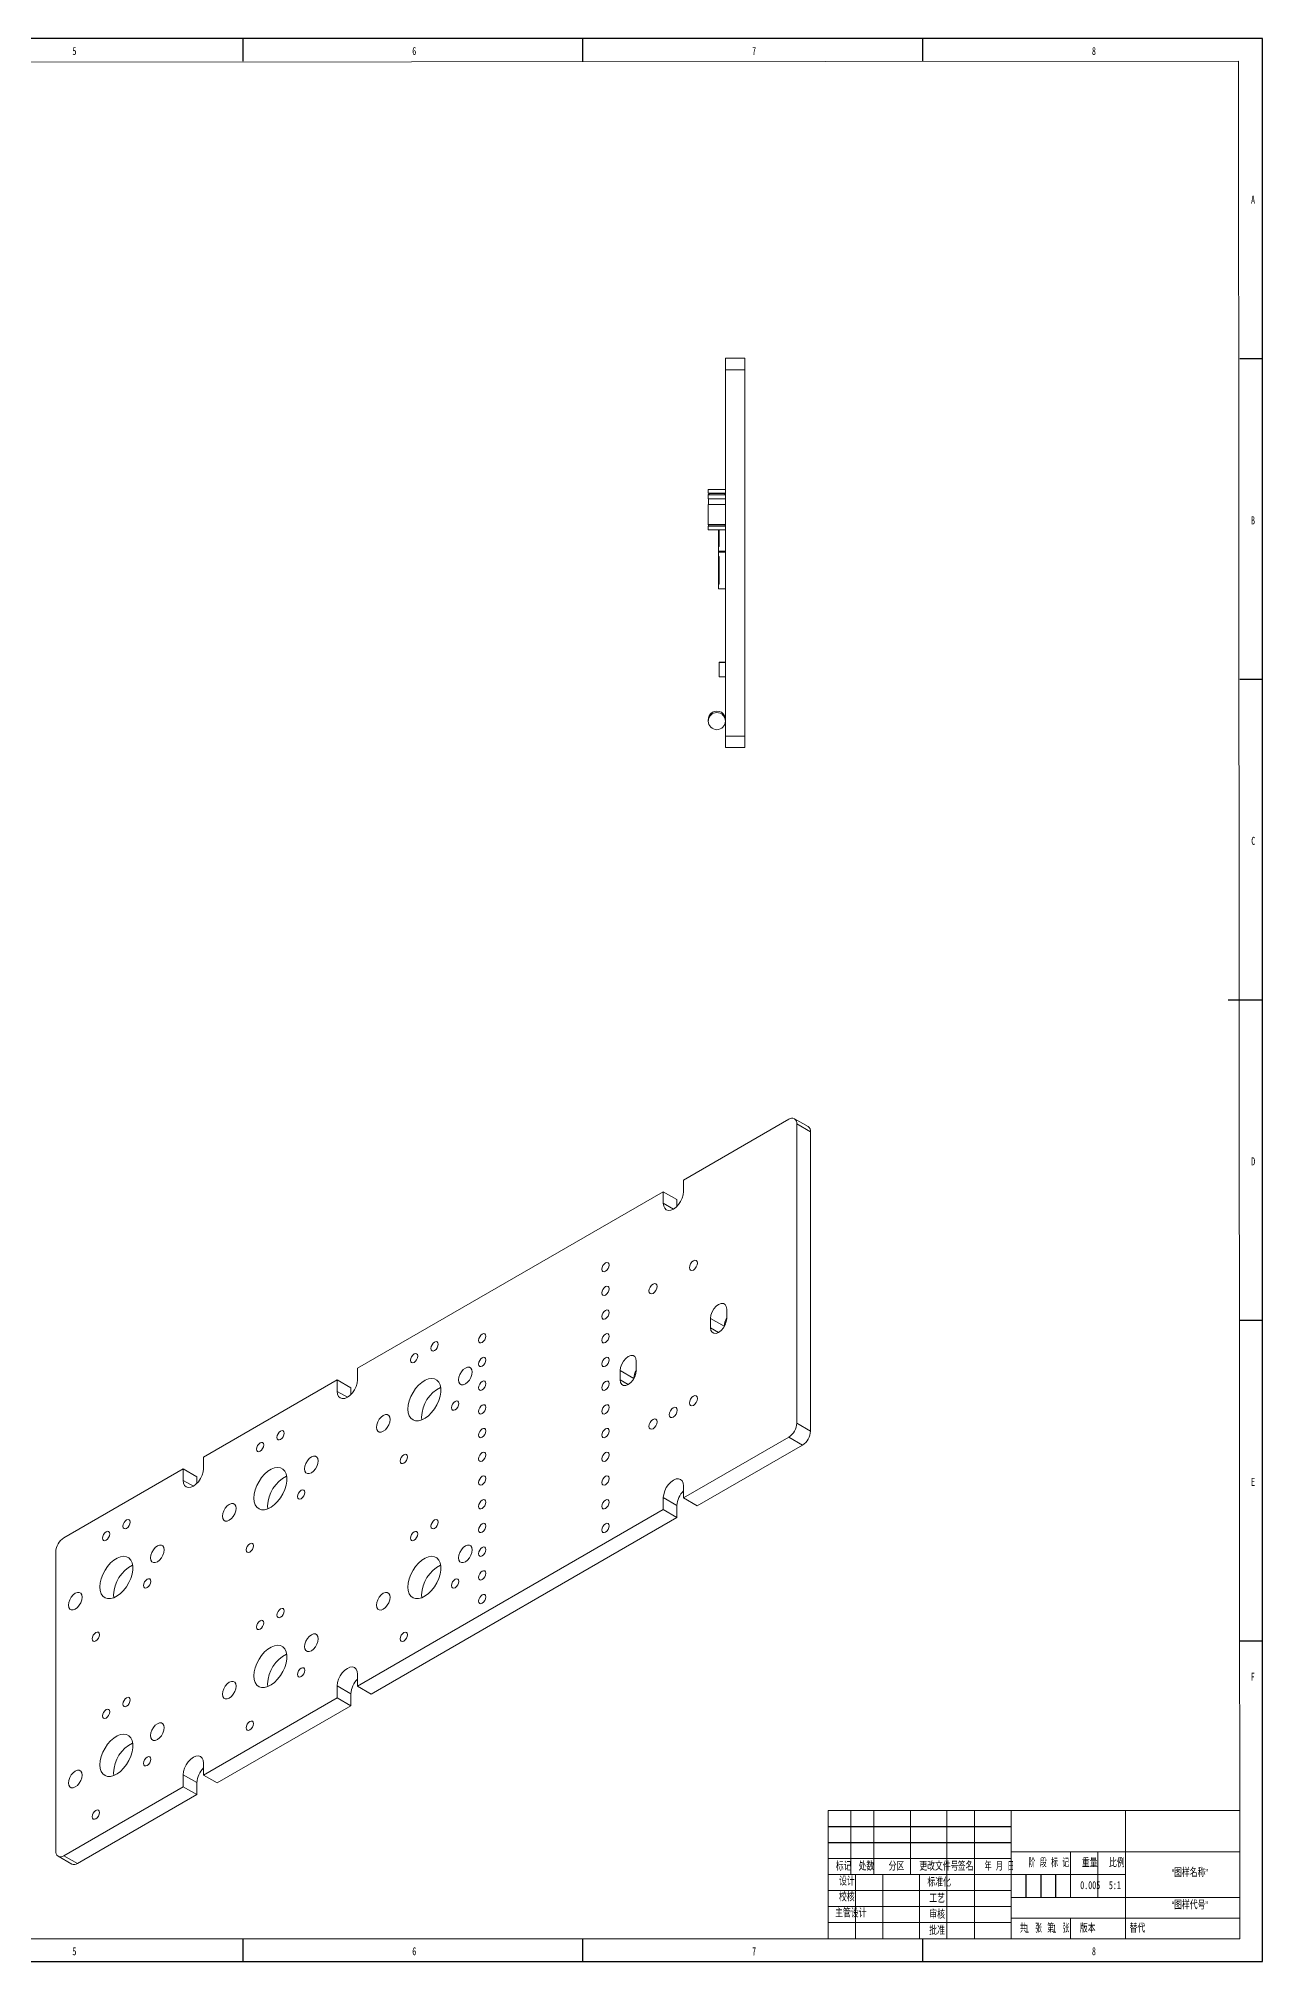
# Model space of a CAD drawing. Header units: millimetres. Extents: x 0 to 1189, y 0 to 841.
# Drawn here: x 654 to 1189, y 0 to 841 of the extents above; entities that cross this region are included whole.
import ezdxf

# ---------------------------------------------------------------- set-up
doc = ezdxf.new("R2010")
doc.units = ezdxf.units.MM
for name, color, linetype in [('10', 7, 'Continuous'), ('5', 7, 'Continuous'), ('9', 7, 'Continuous'), ('SLD-0', 7, 'Continuous')]:
    doc.layers.add(name, color=color, linetype=linetype)
doc.styles.add('SLDTEXTSTYLE0', font='TXT', dxfattribs={"width": 0.7})
doc.styles.add('SLDTEXTSTYLE1', font='TXT', dxfattribs={"width": 0.7, "bigfont": 'bigfont'})
doc.styles.add('SLDTEXTSTYLE2', font='TXT', dxfattribs={"width": 0.6, "bigfont": 'bigfont'})
doc.styles.add('SLDTEXTSTYLE3', font='TXT', dxfattribs={"width": 0.614286, "bigfont": 'bigfont'})
doc.styles.add('SLDTEXTSTYLE4', font='TXT', dxfattribs={"width": 0.62, "bigfont": 'bigfont'})

msp = doc.modelspace()

# ---------------------------------------------------------------- linework, layer by layer
at = {"color": 7, "linetype": 'Continuous', "lineweight": 15}
for p, q in [((962.56, 701.13), (954.11, 701.13)), ((954.11, 701.13), (954.11, 696.13)), ((962.56, 701.13), (962.56, 696.13)), ((962.56, 696.13), (954.11, 696.13)), ((954.11, 696.13), (954.11, 535.88)), ((962.56, 696.13), (962.56, 535.88)), ((946.61, 643.68), (946.61, 642.18)), ((954.11, 643.68), (946.61, 643.68)), ((946.61, 641.43), (946.61, 639.68)), ((946.61, 639.68), (954.11, 639.68)), ((946.66, 639.68), (946.66, 637.18)), ((954.06, 639.68), (946.66, 639.68)), ((947.11, 642.18), (947.11, 641.93)), ((953.61, 641.93), (953.61, 642.18)), ((954.06, 637.18), (954.06, 639.68)), ((946.61, 637.18), (946.61, 628.43)), ((954.11, 637.18), (946.61, 637.18)), ((946.61, 627.68), (946.61, 626.18)), ((954.11, 627.68), (946.61, 627.68)), ((946.61, 626.18), (954.11, 626.18)), ((947.11, 627.93), (947.11, 627.68)), ((947.11, 627.93), (953.61, 627.93)), ((951.11, 618.77), (951.11, 626.18)), ((951.36, 618.77), (951.36, 626.18)), ((953.61, 627.68), (953.61, 627.93)), ((951.11, 616.77), (951.11, 618.77)), ((951.36, 618.77), (951.11, 618.77)), ((954.11, 616.77), (951.11, 616.77)), ((951.11, 616.38), (951.11, 616.77)), ((951.11, 616.38), (951.11, 616.38)), ((954.11, 616.38), (951.11, 616.38)), ((954.11, 616.38), (951.11, 616.38)), ((951.11, 616.38), (951.11, 616.38)), ((951.11, 614.38), (951.11, 616.38)), ((954.11, 616.38), (951.11, 616.38)), ((951.11, 614.38), (951.36, 614.38)), ((951.11, 602.38), (951.11, 614.38)), ((951.36, 602.38), (951.36, 614.38)), ((951.36, 602.38), (951.11, 602.38)), ((951.11, 600.38), (951.11, 602.38)), ((951.11, 600.38), (954.11, 600.38)), ((951.36, 568.15), (951.36, 568.3)), ((951.36, 568.3), (954.11, 568.3)), ((954.11, 568.15), (951.36, 568.15)), ((951.36, 561.85), (951.36, 568.15)), ((954.11, 561.85), (951.36, 561.85)), ((951.61, 561.85), (951.36, 561.85)), ((951.61, 561.85), (954.11, 561.85)), ((946.61, 543.11), (946.62, 542.79)), ((954.09, 542.79), (954.11, 543.11)), ((954.11, 535.88), (962.56, 535.88)), ((954.11, 535.88), (954.11, 530.88)), ((962.56, 530.88), (954.11, 530.88)), ((962.56, 535.88), (962.56, 530.88)), ((981.79, 368.33), (935.77, 341.77)), ((990.27, 365.12), (984.29, 368.58)), ((985.32, 235.44), (985.32, 366.29)), ((985.32, 366.29), (991.3, 362.83)), ((991.3, 231.98), (991.3, 362.83)), ((926.93, 336.66), (793.17, 259.44)), ((926.93, 331.63), (926.93, 336.66)), ((926.93, 336.66), (932.91, 333.21)), ((935.77, 341.77), (935.77, 336.74)), ((932.91, 330.31), (932.91, 333.21)), ((947.57, 277.19), (947.57, 281.27)), ((953.56, 277.82), (947.57, 281.27)), ((953.56, 277.69), (953.56, 277.82)), ((954.65, 285.36), (954.65, 281.27)), ((915.13, 262.55), (915.13, 258.46)), ((784.33, 254.34), (725.81, 220.56)), ((784.33, 249.31), (784.33, 254.34)), ((784.33, 254.34), (790.31, 250.89)), ((793.17, 259.44), (793.17, 254.41)), ((908.06, 254.38), (908.06, 258.46)), ((914.04, 255.01), (908.06, 258.46)), ((914.04, 254.88), (914.04, 255.01)), ((790.31, 247.99), (790.31, 250.89)), ((821.22, 238.11), (821.31, 236.87)), ((935.77, 202.75), (981.79, 229.31)), ((981.79, 229.31), (987.77, 225.86)), ((985.32, 235.44), (991.3, 231.98)), ((725.81, 220.56), (725.81, 215.53)), ((941.75, 199.3), (987.77, 225.86)), ((716.98, 215.46), (664.74, 185.3)), ((716.98, 210.43), (716.98, 215.46)), ((716.98, 215.46), (722.96, 212)), ((722.96, 209.1), (722.96, 212)), ((926.93, 197.65), (926.93, 202.89)), ((932.91, 199.43), (926.93, 202.89)), ((935.77, 207.99), (935.77, 202.75)), ((935.77, 202.75), (941.75, 199.3)), ((753.87, 199.23), (753.95, 197.99)), ((793.17, 120.43), (926.93, 197.65)), ((799.15, 116.97), (932.91, 194.2)), ((926.93, 197.65), (932.91, 194.2)), ((932.91, 194.2), (932.91, 199.43)), ((661.2, 179.18), (661.2, 48.33)), ((686.52, 160.35), (686.6, 159.11)), ((821.22, 160.34), (821.31, 159.09)), ((753.87, 121.45), (753.95, 120.21)), ((784.33, 115.32), (784.33, 120.56)), ((790.31, 117.11), (784.33, 120.56)), ((793.17, 125.66), (793.17, 120.43)), ((793.17, 120.43), (799.15, 116.97)), ((725.81, 81.54), (784.33, 115.32)), ((731.8, 78.09), (790.31, 111.87)), ((784.33, 115.32), (790.31, 111.87)), ((790.31, 111.87), (790.31, 117.11)), ((725.81, 86.78), (725.81, 81.54)), ((664.74, 46.28), (716.98, 76.44)), ((686.52, 82.57), (686.6, 81.33)), ((716.98, 76.44), (716.98, 81.68)), ((722.96, 78.23), (716.98, 81.68)), ((716.98, 76.44), (722.96, 72.99)), ((722.96, 72.99), (722.96, 78.23)), ((725.81, 81.54), (731.8, 78.09)), ((670.72, 42.83), (722.96, 72.99)), ((662.24, 46.04), (668.22, 42.59)), ((664.74, 46.28), (670.72, 42.83))]:
    msp.add_line(p, q, dxfattribs=at)
at = {"color": 8, "linetype": 'Continuous', "lineweight": 15}
for p, q in [((954.11, 641.43), (946.61, 641.43)), ((926.93, 331.63), (931.35, 329.08)), ((947.57, 277.19), (951.11, 275.15)), ((908.06, 254.38), (911.6, 252.34)), ((784.33, 249.31), (788.75, 246.76)), ((716.98, 210.43), (721.4, 207.87))]:
    msp.add_line(p, q, dxfattribs=at)
at = {"color": 7, "linetype": 'Continuous', "lineweight": 15, "flags": 128}
for points in [[(946.61, 642.18), (946.79, 642.18), (947.32, 642.18), (948.15, 642.18), (949.2, 642.18), (950.36, 642.18), (951.52, 642.18), (952.56, 642.18), (953.39, 642.18), (953.92, 642.18), (954.11, 642.18), (953.92, 642.18), (953.39, 642.18), (952.56, 642.18), (951.52, 642.18), (950.36, 642.18), (949.2, 642.18), (948.15, 642.18), (947.32, 642.18), (946.79, 642.18), (946.61, 642.18)], [(953.61, 642.18), (953.43, 642.18), (952.92, 642.18), (952.13, 642.18), (951.15, 642.18), (950.09, 642.18), (949.05, 642.18), (948.16, 642.18), (947.5, 642.18), (947.15, 642.18), (947.11, 642.18)], [(953.61, 641.93), (953.43, 641.93), (952.92, 641.93), (952.13, 641.93), (951.15, 641.93), (950.09, 641.93), (949.05, 641.93), (948.16, 641.93), (947.5, 641.93), (947.15, 641.93), (947.11, 641.93)], [(935.77, 336.74), (935.62, 335.33), (935.18, 333.84), (934.48, 332.38), (933.56, 331.04), (932.5, 329.91), (931.35, 329.08), (930.21, 328.59), (929.14, 328.49), (928.23, 328.77), (927.53, 329.42), (927.09, 330.4), (926.93, 331.63)], [(900.04, 302.76), (900.16, 303.54), (900.5, 304.33), (901.02, 305.03), (901.63, 305.52), (902.24, 305.73), (902.75, 305.63), (903.1, 305.23), (903.22, 304.6), (903.1, 303.83), (902.75, 303.03), (902.24, 302.34), (901.63, 301.85), (901.02, 301.63), (900.5, 301.73), (900.16, 302.13), (900.04, 302.76)], [(938.34, 303.44), (938.47, 304.3), (938.85, 305.18), (939.43, 305.96), (940.1, 306.5), (940.78, 306.74), (941.35, 306.63), (941.74, 306.18), (941.87, 305.48), (941.74, 304.62), (941.35, 303.74), (940.78, 302.97), (940.1, 302.42), (939.43, 302.18), (938.85, 302.3), (938.47, 302.74), (938.34, 303.44)], [(900.04, 292.39), (900.16, 293.17), (900.5, 293.96), (901.02, 294.66), (901.63, 295.15), (902.24, 295.36), (902.75, 295.26), (903.1, 294.86), (903.22, 294.23), (903.1, 293.46), (902.75, 292.66), (902.24, 291.97), (901.63, 291.48), (901.02, 291.26), (900.5, 291.36), (900.16, 291.76), (900.04, 292.39)], [(920.66, 293.24), (920.79, 294.09), (921.18, 294.98), (921.75, 295.75), (922.43, 296.3), (923.1, 296.53), (923.68, 296.42), (924.06, 295.98), (924.19, 295.28), (924.06, 294.42), (923.68, 293.53), (923.1, 292.76), (922.43, 292.21), (921.75, 291.98), (921.18, 292.09), (920.79, 292.53), (920.66, 293.24)], [(947.57, 281.27), (947.75, 282.64), (948.25, 284.06), (949.03, 285.42), (950.02, 286.57), (951.11, 287.4), (952.2, 287.83), (953.19, 287.82), (953.97, 287.37), (954.47, 286.52), (954.65, 285.36)], [(900.04, 282.02), (900.16, 282.8), (900.5, 283.59), (901.02, 284.29), (901.63, 284.78), (902.24, 284.99), (902.75, 284.89), (903.1, 284.49), (903.22, 283.86), (903.1, 283.09), (902.75, 282.29), (902.24, 281.6), (901.63, 281.11), (901.02, 280.89), (900.5, 280.99), (900.16, 281.39), (900.04, 282.02)], [(954.65, 281.27), (954.47, 279.91), (953.97, 278.48), (953.19, 277.13), (952.2, 275.98), (951.11, 275.15), (950.02, 274.72), (949.03, 274.73), (948.25, 275.18), (947.75, 276.03), (947.57, 277.19)], [(825.32, 268.12), (825.44, 268.9), (825.79, 269.69), (826.3, 270.39), (826.91, 270.88), (827.52, 271.09), (828.04, 270.99), (828.38, 270.59), (828.5, 269.96), (828.38, 269.19), (828.04, 268.39), (827.52, 267.7), (826.91, 267.21), (826.3, 266.99), (825.79, 267.09), (825.44, 267.49), (825.32, 268.12)], [(846.16, 271.66), (846.28, 272.43), (846.62, 273.23), (847.14, 273.92), (847.75, 274.42), (848.36, 274.63), (848.87, 274.53), (849.22, 274.13), (849.34, 273.5), (849.22, 272.72), (848.87, 271.93), (848.36, 271.23), (847.75, 270.74), (847.14, 270.53), (846.62, 270.63), (846.28, 271.03), (846.16, 271.66)], [(900.04, 271.65), (900.16, 272.43), (900.5, 273.22), (901.02, 273.92), (901.63, 274.41), (902.24, 274.62), (902.75, 274.52), (903.1, 274.12), (903.22, 273.49), (903.1, 272.72), (902.75, 271.92), (902.24, 271.23), (901.63, 270.74), (901.02, 270.52), (900.5, 270.62), (900.16, 271.02), (900.04, 271.65)], [(816.34, 262.94), (816.46, 263.71), (816.81, 264.51), (817.32, 265.2), (817.93, 265.7), (818.54, 265.91), (819.06, 265.81), (819.4, 265.41), (819.52, 264.78), (819.4, 264), (819.06, 263.21), (818.54, 262.51), (817.93, 262.02), (817.32, 261.81), (816.81, 261.91), (816.46, 262.31), (816.34, 262.94)], [(846.16, 261.29), (846.28, 262.06), (846.62, 262.86), (847.14, 263.55), (847.75, 264.04), (848.36, 264.26), (848.87, 264.16), (849.22, 263.76), (849.34, 263.13), (849.22, 262.35), (848.87, 261.56), (848.36, 260.86), (847.75, 260.37), (847.14, 260.16), (846.62, 260.26), (846.28, 260.66), (846.16, 261.29)], [(900.04, 261.28), (900.16, 262.06), (900.5, 262.85), (901.02, 263.55), (901.63, 264.04), (902.24, 264.25), (902.75, 264.15), (903.1, 263.75), (903.22, 263.12), (903.1, 262.35), (902.75, 261.55), (902.24, 260.86), (901.63, 260.37), (901.02, 260.15), (900.5, 260.25), (900.16, 260.65), (900.04, 261.28)], [(908.06, 258.46), (908.23, 259.83), (908.74, 261.25), (909.52, 262.61), (910.5, 263.76), (911.6, 264.59), (912.69, 265.02), (913.68, 265.01), (914.46, 264.56), (914.96, 263.71), (915.13, 262.55)], [(793.17, 254.41), (793.02, 253), (792.57, 251.52), (791.87, 250.05), (790.96, 248.71), (789.89, 247.59), (788.75, 246.76), (787.6, 246.27), (786.54, 246.16), (785.62, 246.45), (784.92, 247.1), (784.48, 248.07), (784.33, 249.31)], [(815.24, 241.56), (815.39, 243.32), (815.82, 245.17), (816.53, 247.05), (817.47, 248.87), (818.62, 250.56), (819.93, 252.05), (821.34, 253.28), (822.79, 254.21), (824.22, 254.78), (825.59, 254.98), (826.82, 254.81), (827.87, 254.26), (828.7, 253.36), (829.28, 252.15), (829.57, 250.68), (829.57, 249), (829.28, 247.18), (828.7, 245.31), (827.87, 243.45), (826.82, 241.69), (825.59, 240.09), (824.22, 238.72), (822.79, 237.63), (821.34, 236.88), (819.93, 236.49), (818.62, 236.48), (817.47, 236.84), (816.53, 237.57), (815.82, 238.63), (815.39, 239.98), (815.24, 241.56)], [(837.38, 254.34), (837.52, 255.5), (837.95, 256.72), (838.62, 257.87), (839.45, 258.85), (840.38, 259.55), (841.31, 259.92), (842.15, 259.91), (842.82, 259.53), (843.25, 258.8), (843.39, 257.82), (843.25, 256.66), (842.82, 255.44), (842.15, 254.29), (841.31, 253.31), (840.38, 252.6), (839.45, 252.24), (838.62, 252.25), (837.95, 252.63), (837.52, 253.35), (837.38, 254.34)], [(846.16, 250.92), (846.28, 251.69), (846.62, 252.49), (847.14, 253.18), (847.75, 253.67), (848.36, 253.89), (848.87, 253.79), (849.22, 253.39), (849.34, 252.76), (849.22, 251.98), (848.87, 251.19), (848.36, 250.49), (847.75, 250), (847.14, 249.79), (846.62, 249.89), (846.28, 250.29), (846.16, 250.92)], [(900.04, 250.91), (900.16, 251.69), (900.5, 252.48), (901.02, 253.18), (901.63, 253.67), (902.24, 253.88), (902.75, 253.78), (903.1, 253.38), (903.22, 252.75), (903.1, 251.98), (902.75, 251.18), (902.24, 250.49), (901.63, 250), (901.02, 249.78), (900.5, 249.88), (900.16, 250.28), (900.04, 250.91)], [(915.13, 258.46), (914.96, 257.1), (914.46, 255.67), (913.68, 254.32), (912.69, 253.17), (911.6, 252.34), (910.5, 251.91), (909.52, 251.92), (908.74, 252.37), (908.23, 253.22), (908.06, 254.38)], [(834.3, 242.2), (834.42, 242.97), (834.77, 243.77), (835.28, 244.46), (835.89, 244.95), (836.5, 245.17), (837.02, 245.07), (837.36, 244.67), (837.48, 244.03), (837.36, 243.26), (837.02, 242.47), (836.5, 241.77), (835.89, 241.28), (835.28, 241.07), (834.77, 241.17), (834.42, 241.56), (834.3, 242.2)], [(938.34, 244.24), (938.47, 245.1), (938.85, 245.98), (939.43, 246.76), (940.1, 247.3), (940.78, 247.54), (941.35, 247.43), (941.74, 246.99), (941.87, 246.28), (941.74, 245.42), (941.35, 244.54), (940.78, 243.77), (940.1, 243.22), (939.43, 242.99), (938.85, 243.1), (938.47, 243.54), (938.34, 244.24)], [(801.45, 233.61), (801.6, 234.76), (802.03, 235.98), (802.69, 237.13), (803.53, 238.11), (804.46, 238.82), (805.39, 239.18), (806.23, 239.17), (806.9, 238.79), (807.32, 238.07), (807.47, 237.08), (807.32, 235.92), (806.9, 234.7), (806.23, 233.55), (805.39, 232.57), (804.46, 231.87), (803.53, 231.5), (802.69, 231.51), (802.03, 231.89), (801.6, 232.62), (801.45, 233.61)], [(846.16, 240.55), (846.28, 241.32), (846.62, 242.12), (847.14, 242.81), (847.75, 243.3), (848.36, 243.52), (848.87, 243.42), (849.22, 243.02), (849.34, 242.39), (849.22, 241.61), (848.87, 240.82), (848.36, 240.12), (847.75, 239.63), (847.14, 239.42), (846.62, 239.52), (846.28, 239.92), (846.16, 240.55)], [(900.04, 240.54), (900.16, 241.32), (900.5, 242.11), (901.02, 242.81), (901.63, 243.3), (902.24, 243.51), (902.75, 243.41), (903.1, 243.01), (903.22, 242.38), (903.1, 241.61), (902.75, 240.81), (902.24, 240.12), (901.63, 239.63), (901.02, 239.41), (900.5, 239.51), (900.16, 239.91), (900.04, 240.54)], [(920.66, 234.04), (920.79, 234.89), (921.18, 235.78), (921.75, 236.55), (922.43, 237.1), (923.1, 237.33), (923.68, 237.22), (924.06, 236.78), (924.19, 236.08), (924.06, 235.22), (923.68, 234.33), (923.1, 233.56), (922.43, 233.02), (921.75, 232.78), (921.18, 232.89), (920.79, 233.33), (920.66, 234.04)], [(929.5, 239.14), (929.63, 240), (930.01, 240.88), (930.59, 241.65), (931.26, 242.2), (931.94, 242.44), (932.51, 242.32), (932.9, 241.88), (933.03, 241.18), (932.9, 240.32), (932.51, 239.44), (931.94, 238.66), (931.26, 238.12), (930.59, 237.88), (930.01, 237.99), (929.63, 238.44), (929.5, 239.14)], [(757.97, 229.24), (758.09, 230.02), (758.44, 230.81), (758.95, 231.51), (759.56, 232), (760.17, 232.21), (760.69, 232.11), (761.03, 231.71), (761.15, 231.08), (761.03, 230.31), (760.69, 229.51), (760.17, 228.82), (759.56, 228.32), (758.95, 228.11), (758.44, 228.21), (758.09, 228.61), (757.97, 229.24)], [(846.16, 230.18), (846.28, 230.95), (846.62, 231.75), (847.14, 232.44), (847.75, 232.93), (848.36, 233.15), (848.87, 233.05), (849.22, 232.65), (849.34, 232.02), (849.22, 231.24), (848.87, 230.45), (848.36, 229.75), (847.75, 229.26), (847.14, 229.05), (846.62, 229.15), (846.28, 229.55), (846.16, 230.18)], [(900.04, 230.17), (900.16, 230.95), (900.5, 231.74), (901.02, 232.44), (901.63, 232.93), (902.24, 233.14), (902.75, 233.04), (903.1, 232.64), (903.22, 232.01), (903.1, 231.24), (902.75, 230.44), (902.24, 229.75), (901.63, 229.26), (901.02, 229.04), (900.5, 229.14), (900.16, 229.54), (900.04, 230.17)], [(748.99, 224.06), (749.11, 224.83), (749.46, 225.63), (749.97, 226.32), (750.58, 226.81), (751.19, 227.03), (751.71, 226.93), (752.05, 226.53), (752.17, 225.9), (752.05, 225.12), (751.71, 224.33), (751.19, 223.63), (750.58, 223.14), (749.97, 222.93), (749.46, 223.03), (749.11, 223.43), (748.99, 224.06)], [(770.02, 215.46), (770.17, 216.62), (770.6, 217.83), (771.26, 218.99), (772.1, 219.96), (773.03, 220.67), (773.96, 221.04), (774.8, 221.03), (775.47, 220.64), (775.89, 219.92), (776.04, 218.93), (775.89, 217.78), (775.47, 216.56), (774.8, 215.41), (773.96, 214.43), (773.03, 213.72), (772.1, 213.36), (771.26, 213.37), (770.6, 213.75), (770.17, 214.47), (770.02, 215.46)], [(811.85, 218.87), (811.97, 219.64), (812.32, 220.44), (812.83, 221.13), (813.44, 221.62), (814.05, 221.83), (814.57, 221.73), (814.91, 221.34), (815.03, 220.7), (814.91, 219.93), (814.57, 219.14), (814.05, 218.44), (813.44, 217.95), (812.83, 217.74), (812.32, 217.84), (811.97, 218.23), (811.85, 218.87)], [(846.16, 219.81), (846.28, 220.58), (846.62, 221.38), (847.14, 222.07), (847.75, 222.56), (848.36, 222.78), (848.87, 222.68), (849.22, 222.28), (849.34, 221.65), (849.22, 220.87), (848.87, 220.08), (848.36, 219.38), (847.75, 218.89), (847.14, 218.68), (846.62, 218.78), (846.28, 219.18), (846.16, 219.81)], [(900.04, 219.8), (900.16, 220.58), (900.5, 221.37), (901.02, 222.07), (901.63, 222.56), (902.24, 222.77), (902.75, 222.67), (903.1, 222.27), (903.22, 221.64), (903.1, 220.87), (902.75, 220.07), (902.24, 219.38), (901.63, 218.89), (901.02, 218.67), (900.5, 218.77), (900.16, 219.17), (900.04, 219.8)], [(725.81, 215.53), (725.66, 214.12), (725.22, 212.64), (724.52, 211.17), (723.61, 209.83), (722.54, 208.71), (721.4, 207.87), (720.25, 207.39), (719.19, 207.28), (718.27, 207.56), (717.57, 208.22), (717.13, 209.19), (716.98, 210.43)], [(747.89, 202.68), (748.03, 204.44), (748.47, 206.29), (749.17, 208.16), (750.12, 209.98), (751.27, 211.68), (752.58, 213.17), (753.98, 214.4), (755.44, 215.32), (756.87, 215.9), (758.24, 216.1), (759.47, 215.93), (760.52, 215.38), (761.35, 214.48), (761.93, 213.27), (762.22, 211.79), (762.22, 210.12), (761.93, 208.3), (761.35, 206.43), (760.52, 204.57), (759.47, 202.81), (758.24, 201.21), (756.87, 199.84), (755.44, 198.75), (753.98, 198), (752.58, 197.61), (751.27, 197.59), (750.12, 197.96), (749.17, 198.69), (748.47, 199.75), (748.03, 201.1), (747.89, 202.68)], [(846.16, 209.44), (846.28, 210.21), (846.62, 211.01), (847.14, 211.7), (847.75, 212.19), (848.36, 212.41), (848.87, 212.31), (849.22, 211.91), (849.34, 211.28), (849.22, 210.5), (848.87, 209.71), (848.36, 209.01), (847.75, 208.52), (847.14, 208.31), (846.62, 208.41), (846.28, 208.81), (846.16, 209.44)], [(900.04, 209.43), (900.16, 210.21), (900.5, 211), (901.02, 211.7), (901.63, 212.19), (902.24, 212.4), (902.75, 212.3), (903.1, 211.9), (903.22, 211.27), (903.1, 210.5), (902.75, 209.7), (902.24, 209.01), (901.63, 208.52), (901.02, 208.3), (900.5, 208.4), (900.16, 208.8), (900.04, 209.43)], [(926.93, 202.89), (927.09, 204.29), (927.53, 205.78), (928.23, 207.24), (929.14, 208.58), (930.21, 209.71), (931.35, 210.54), (932.5, 211.03), (933.56, 211.13), (934.48, 210.85), (935.18, 210.2), (935.62, 209.22), (935.77, 207.99)], [(766.95, 203.32), (767.07, 204.09), (767.42, 204.88), (767.93, 205.58), (768.54, 206.07), (769.15, 206.28), (769.67, 206.18), (770.01, 205.79), (770.13, 205.15), (770.01, 204.38), (769.67, 203.59), (769.15, 202.89), (768.54, 202.4), (767.93, 202.19), (767.42, 202.29), (767.07, 202.68), (766.95, 203.32)], [(846.16, 199.07), (846.28, 199.84), (846.62, 200.64), (847.14, 201.33), (847.75, 201.82), (848.36, 202.04), (848.87, 201.94), (849.22, 201.54), (849.34, 200.91), (849.22, 200.13), (848.87, 199.34), (848.36, 198.64), (847.75, 198.15), (847.14, 197.94), (846.62, 198.04), (846.28, 198.44), (846.16, 199.07)], [(900.04, 199.06), (900.16, 199.84), (900.5, 200.63), (901.02, 201.33), (901.63, 201.82), (902.24, 202.03), (902.75, 201.93), (903.1, 201.53), (903.22, 200.9), (903.1, 200.13), (902.75, 199.33), (902.24, 198.64), (901.63, 198.15), (901.02, 197.93), (900.5, 198.03), (900.16, 198.43), (900.04, 199.06)], [(734.1, 194.72), (734.25, 195.88), (734.68, 197.1), (735.34, 198.25), (736.18, 199.23), (737.11, 199.93), (738.04, 200.3), (738.88, 200.29), (739.54, 199.91), (739.97, 199.19), (740.12, 198.2), (739.97, 197.04), (739.54, 195.82), (738.88, 194.67), (738.04, 193.69), (737.11, 192.99), (736.18, 192.62), (735.34, 192.63), (734.68, 193.01), (734.25, 193.74), (734.1, 194.72)], [(681.64, 185.18), (681.76, 185.95), (682.1, 186.75), (682.62, 187.44), (683.23, 187.93), (683.84, 188.14), (684.35, 188.04), (684.7, 187.65), (684.82, 187.01), (684.7, 186.24), (684.35, 185.45), (683.84, 184.75), (683.23, 184.26), (682.62, 184.05), (682.1, 184.15), (681.76, 184.54), (681.64, 185.18)], [(690.62, 190.36), (690.74, 191.13), (691.08, 191.93), (691.6, 192.63), (692.21, 193.12), (692.82, 193.33), (693.33, 193.23), (693.68, 192.83), (693.8, 192.2), (693.68, 191.43), (693.33, 190.63), (692.82, 189.93), (692.21, 189.44), (691.6, 189.23), (691.08, 189.33), (690.74, 189.73), (690.62, 190.36)], [(816.34, 185.16), (816.46, 185.94), (816.81, 186.73), (817.32, 187.43), (817.93, 187.92), (818.54, 188.13), (819.06, 188.03), (819.4, 187.63), (819.52, 187), (819.4, 186.23), (819.06, 185.43), (818.54, 184.74), (817.93, 184.25), (817.32, 184.03), (816.81, 184.13), (816.46, 184.53), (816.34, 185.16)], [(825.32, 190.35), (825.44, 191.12), (825.79, 191.92), (826.3, 192.61), (826.91, 193.1), (827.52, 193.32), (828.04, 193.22), (828.38, 192.82), (828.5, 192.19), (828.38, 191.41), (828.04, 190.62), (827.52, 189.92), (826.91, 189.43), (826.3, 189.22), (825.79, 189.32), (825.44, 189.72), (825.32, 190.35)], [(846.16, 188.7), (846.28, 189.47), (846.62, 190.27), (847.14, 190.96), (847.75, 191.45), (848.36, 191.67), (848.87, 191.57), (849.22, 191.17), (849.34, 190.54), (849.22, 189.76), (848.87, 188.97), (848.36, 188.27), (847.75, 187.78), (847.14, 187.57), (846.62, 187.67), (846.28, 188.07), (846.16, 188.7)], [(900.04, 188.69), (900.16, 189.47), (900.5, 190.26), (901.02, 190.96), (901.63, 191.45), (902.24, 191.66), (902.75, 191.56), (903.1, 191.16), (903.22, 190.53), (903.1, 189.76), (902.75, 188.96), (902.24, 188.27), (901.63, 187.78), (901.02, 187.56), (900.5, 187.66), (900.16, 188.06), (900.04, 188.69)], [(680.54, 163.8), (680.68, 165.55), (681.12, 167.41), (681.82, 169.28), (682.77, 171.1), (683.92, 172.79), (685.22, 174.29), (686.63, 175.52), (688.08, 176.44), (689.52, 177.02), (690.88, 177.22), (692.12, 177.05), (693.17, 176.5), (694, 175.6), (694.57, 174.39), (694.87, 172.91), (694.87, 171.23), (694.57, 169.42), (694, 167.55), (693.17, 165.69), (692.12, 163.93), (690.88, 162.33), (689.52, 160.96), (688.08, 159.87), (686.63, 159.12), (685.22, 158.73), (683.92, 158.71), (682.77, 159.08), (681.82, 159.8), (681.12, 160.86), (680.68, 162.21), (680.54, 163.8)], [(702.67, 176.58), (702.82, 177.74), (703.25, 178.95), (703.91, 180.11), (704.75, 181.08), (705.68, 181.79), (706.61, 182.16), (707.45, 182.15), (708.11, 181.76), (708.54, 181.04), (708.69, 180.05), (708.54, 178.89), (708.11, 177.68), (707.45, 176.53), (706.61, 175.55), (705.68, 174.84), (704.75, 174.48), (703.91, 174.48), (703.25, 174.87), (702.82, 175.59), (702.67, 176.58)], [(744.5, 179.99), (744.62, 180.76), (744.97, 181.55), (745.48, 182.25), (746.09, 182.74), (746.7, 182.95), (747.22, 182.85), (747.56, 182.46), (747.68, 181.82), (747.56, 181.05), (747.22, 180.25), (746.7, 179.56), (746.09, 179.07), (745.48, 178.86), (744.97, 178.96), (744.62, 179.35), (744.5, 179.99)], [(815.24, 163.79), (815.39, 165.54), (815.82, 167.4), (816.53, 169.27), (817.47, 171.09), (818.62, 172.78), (819.93, 174.27), (821.34, 175.51), (822.79, 176.43), (824.22, 177.01), (825.59, 177.21), (826.82, 177.03), (827.87, 176.49), (828.7, 175.59), (829.28, 174.38), (829.57, 172.9), (829.57, 171.22), (829.28, 169.41), (828.7, 167.53), (827.87, 165.68), (826.82, 163.91), (825.59, 162.31), (824.22, 160.94), (822.79, 159.86), (821.34, 159.11), (819.93, 158.71), (818.62, 158.7), (817.47, 159.06), (816.53, 159.79), (815.82, 160.85), (815.39, 162.2), (815.24, 163.79)], [(837.38, 176.57), (837.52, 177.72), (837.95, 178.94), (838.62, 180.09), (839.45, 181.07), (840.38, 181.78), (841.31, 182.14), (842.15, 182.13), (842.82, 181.75), (843.25, 181.03), (843.39, 180.04), (843.25, 178.88), (842.82, 177.67), (842.15, 176.51), (841.31, 175.54), (840.38, 174.83), (839.45, 174.46), (838.62, 174.47), (837.95, 174.86), (837.52, 175.58), (837.38, 176.57)], [(846.16, 178.33), (846.28, 179.1), (846.62, 179.9), (847.14, 180.59), (847.75, 181.08), (848.36, 181.3), (848.87, 181.2), (849.22, 180.8), (849.34, 180.17), (849.22, 179.39), (848.87, 178.6), (848.36, 177.9), (847.75, 177.41), (847.14, 177.2), (846.62, 177.3), (846.28, 177.7), (846.16, 178.33)], [(846.16, 167.96), (846.28, 168.73), (846.62, 169.53), (847.14, 170.22), (847.75, 170.71), (848.36, 170.93), (848.87, 170.83), (849.22, 170.43), (849.34, 169.8), (849.22, 169.02), (848.87, 168.23), (848.36, 167.53), (847.75, 167.04), (847.14, 166.83), (846.62, 166.93), (846.28, 167.33), (846.16, 167.96)], [(666.75, 155.84), (666.9, 157), (667.33, 158.22), (667.99, 159.37), (668.83, 160.35), (669.76, 161.05), (670.69, 161.42), (671.53, 161.41), (672.19, 161.03), (672.62, 160.3), (672.77, 159.32), (672.62, 158.16), (672.19, 156.94), (671.53, 155.79), (670.69, 154.81), (669.76, 154.11), (668.83, 153.74), (667.99, 153.75), (667.33, 154.13), (666.9, 154.85), (666.75, 155.84)], [(699.6, 164.44), (699.72, 165.21), (700.06, 166), (700.58, 166.7), (701.19, 167.19), (701.8, 167.4), (702.31, 167.3), (702.66, 166.91), (702.78, 166.27), (702.66, 165.5), (702.31, 164.7), (701.8, 164.01), (701.19, 163.52), (700.58, 163.3), (700.06, 163.41), (699.72, 163.8), (699.6, 164.44)], [(801.45, 155.83), (801.6, 156.99), (802.03, 158.2), (802.69, 159.36), (803.53, 160.33), (804.46, 161.04), (805.39, 161.41), (806.23, 161.4), (806.9, 161.01), (807.32, 160.29), (807.47, 159.3), (807.32, 158.14), (806.9, 156.93), (806.23, 155.78), (805.39, 154.8), (804.46, 154.09), (803.53, 153.73), (802.69, 153.74), (802.03, 154.12), (801.6, 154.84), (801.45, 155.83)], [(834.3, 164.42), (834.42, 165.2), (834.77, 165.99), (835.28, 166.69), (835.89, 167.18), (836.5, 167.39), (837.02, 167.29), (837.36, 166.89), (837.48, 166.26), (837.36, 165.49), (837.02, 164.69), (836.5, 164), (835.89, 163.5), (835.28, 163.29), (834.77, 163.39), (834.42, 163.79), (834.3, 164.42)], [(846.16, 157.59), (846.28, 158.36), (846.62, 159.16), (847.14, 159.85), (847.75, 160.34), (848.36, 160.56), (848.87, 160.46), (849.22, 160.06), (849.34, 159.43), (849.22, 158.65), (848.87, 157.86), (848.36, 157.16), (847.75, 156.67), (847.14, 156.46), (846.62, 156.56), (846.28, 156.96), (846.16, 157.59)], [(757.97, 151.47), (758.09, 152.24), (758.44, 153.04), (758.95, 153.73), (759.56, 154.22), (760.17, 154.43), (760.69, 154.33), (761.03, 153.94), (761.15, 153.3), (761.03, 152.53), (760.69, 151.74), (760.17, 151.04), (759.56, 150.55), (758.95, 150.34), (758.44, 150.44), (758.09, 150.83), (757.97, 151.47)], [(677.15, 141.1), (677.27, 141.88), (677.61, 142.67), (678.13, 143.37), (678.74, 143.86), (679.35, 144.07), (679.86, 143.97), (680.21, 143.57), (680.33, 142.94), (680.21, 142.17), (679.86, 141.37), (679.35, 140.68), (678.74, 140.19), (678.13, 139.97), (677.61, 140.07), (677.27, 140.47), (677.15, 141.1)], [(748.99, 146.28), (749.11, 147.06), (749.46, 147.85), (749.97, 148.55), (750.58, 149.04), (751.19, 149.25), (751.71, 149.15), (752.05, 148.75), (752.17, 148.12), (752.05, 147.35), (751.71, 146.55), (751.19, 145.86), (750.58, 145.36), (749.97, 145.15), (749.46, 145.25), (749.11, 145.65), (748.99, 146.28)], [(770.02, 137.69), (770.17, 138.84), (770.6, 140.06), (771.26, 141.21), (772.1, 142.19), (773.03, 142.9), (773.96, 143.26), (774.8, 143.25), (775.47, 142.87), (775.89, 142.15), (776.04, 141.16), (775.89, 140), (775.47, 138.78), (774.8, 137.63), (773.96, 136.65), (773.03, 135.95), (772.1, 135.58), (771.26, 135.59), (770.6, 135.97), (770.17, 136.7), (770.02, 137.69)], [(811.85, 141.09), (811.97, 141.86), (812.32, 142.66), (812.83, 143.36), (813.44, 143.85), (814.05, 144.06), (814.57, 143.96), (814.91, 143.56), (815.03, 142.93), (814.91, 142.16), (814.57, 141.36), (814.05, 140.66), (813.44, 140.17), (812.83, 139.96), (812.32, 140.06), (811.97, 140.46), (811.85, 141.09)], [(747.89, 124.91), (748.03, 126.66), (748.47, 128.51), (749.17, 130.39), (750.12, 132.21), (751.27, 133.9), (752.58, 135.39), (753.98, 136.63), (755.44, 137.55), (756.87, 138.12), (758.24, 138.33), (759.47, 138.15), (760.52, 137.6), (761.35, 136.71), (761.93, 135.49), (762.22, 134.02), (762.22, 132.34), (761.93, 130.53), (761.35, 128.65), (760.52, 126.8), (759.47, 125.03), (758.24, 123.43), (756.87, 122.06), (755.44, 120.98), (753.98, 120.22), (752.58, 119.83), (751.27, 119.82), (750.12, 120.18), (749.17, 120.91), (748.47, 121.97), (748.03, 123.32), (747.89, 124.91)], [(766.95, 125.54), (767.07, 126.31), (767.42, 127.11), (767.93, 127.81), (768.54, 128.3), (769.15, 128.51), (769.67, 128.41), (770.01, 128.01), (770.13, 127.38), (770.01, 126.61), (769.67, 125.81), (769.15, 125.11), (768.54, 124.62), (767.93, 124.41), (767.42, 124.51), (767.07, 124.91), (766.95, 125.54)], [(784.33, 120.56), (784.48, 121.97), (784.92, 123.45), (785.62, 124.92), (786.54, 126.26), (787.6, 127.38), (788.75, 128.22), (789.89, 128.7), (790.96, 128.81), (791.87, 128.52), (792.57, 127.87), (793.02, 126.9), (793.17, 125.66)], [(734.1, 116.95), (734.25, 118.11), (734.68, 119.32), (735.34, 120.47), (736.18, 121.45), (737.11, 122.16), (738.04, 122.53), (738.88, 122.52), (739.54, 122.13), (739.97, 121.41), (740.12, 120.42), (739.97, 119.26), (739.54, 118.05), (738.88, 116.9), (738.04, 115.92), (737.11, 115.21), (736.18, 114.84), (735.34, 114.85), (734.68, 115.24), (734.25, 115.96), (734.1, 116.95)], [(681.64, 107.4), (681.76, 108.17), (682.1, 108.97), (682.62, 109.67), (683.23, 110.16), (683.84, 110.37), (684.35, 110.27), (684.7, 109.87), (684.82, 109.24), (684.7, 108.47), (684.35, 107.67), (683.84, 106.97), (683.23, 106.48), (682.62, 106.27), (682.1, 106.37), (681.76, 106.77), (681.64, 107.4)], [(690.62, 112.59), (690.74, 113.36), (691.08, 114.15), (691.6, 114.85), (692.21, 115.34), (692.82, 115.55), (693.33, 115.45), (693.68, 115.06), (693.8, 114.42), (693.68, 113.65), (693.33, 112.85), (692.82, 112.16), (692.21, 111.67), (691.6, 111.46), (691.08, 111.56), (690.74, 111.95), (690.62, 112.59)], [(702.67, 98.8), (702.82, 99.96), (703.25, 101.18), (703.91, 102.33), (704.75, 103.31), (705.68, 104.01), (706.61, 104.38), (707.45, 104.37), (708.11, 103.99), (708.54, 103.27), (708.69, 102.28), (708.54, 101.12), (708.11, 99.9), (707.45, 98.75), (706.61, 97.77), (705.68, 97.07), (704.75, 96.7), (703.91, 96.71), (703.25, 97.09), (702.82, 97.82), (702.67, 98.8)], [(744.5, 102.21), (744.62, 102.98), (744.97, 103.78), (745.48, 104.47), (746.09, 104.97), (746.7, 105.18), (747.22, 105.08), (747.56, 104.68), (747.68, 104.05), (747.56, 103.27), (747.22, 102.48), (746.7, 101.78), (746.09, 101.29), (745.48, 101.08), (744.97, 101.18), (744.62, 101.58), (744.5, 102.21)], [(680.54, 86.02), (680.68, 87.78), (681.12, 89.63), (681.82, 91.51), (682.77, 93.33), (683.92, 95.02), (685.22, 96.51), (686.63, 97.74), (688.08, 98.67), (689.52, 99.24), (690.88, 99.45), (692.12, 99.27), (693.17, 98.72), (694, 97.82), (694.57, 96.61), (694.87, 95.14), (694.87, 93.46), (694.57, 91.65), (694, 89.77), (693.17, 87.91), (692.12, 86.15), (690.88, 84.55), (689.52, 83.18), (688.08, 82.1), (686.63, 81.34), (685.22, 80.95), (683.92, 80.94), (682.77, 81.3), (681.82, 82.03), (681.12, 83.09), (680.68, 84.44), (680.54, 86.02)], [(699.6, 86.66), (699.72, 87.43), (700.06, 88.23), (700.58, 88.92), (701.19, 89.42), (701.8, 89.63), (702.31, 89.53), (702.66, 89.13), (702.78, 88.5), (702.66, 87.72), (702.31, 86.93), (701.8, 86.23), (701.19, 85.74), (700.58, 85.53), (700.06, 85.63), (699.72, 86.03), (699.6, 86.66)], [(716.98, 81.68), (717.13, 83.09), (717.57, 84.57), (718.27, 86.04), (719.19, 87.37), (720.25, 88.5), (721.4, 89.33), (722.54, 89.82), (723.61, 89.93), (724.52, 89.64), (725.22, 88.99), (725.66, 88.02), (725.81, 86.78)], [(666.75, 78.07), (666.9, 79.23), (667.33, 80.44), (667.99, 81.59), (668.83, 82.57), (669.76, 83.28), (670.69, 83.64), (671.53, 83.63), (672.19, 83.25), (672.62, 82.53), (672.77, 81.54), (672.62, 80.38), (672.19, 79.17), (671.53, 78.01), (670.69, 77.04), (669.76, 76.33), (668.83, 75.96), (667.99, 75.97), (667.33, 76.36), (666.9, 77.08), (666.75, 78.07)], [(677.15, 63.33), (677.27, 64.1), (677.61, 64.9), (678.13, 65.59), (678.74, 66.08), (679.35, 66.3), (679.86, 66.2), (680.21, 65.8), (680.33, 65.17), (680.21, 64.39), (679.86, 63.6), (679.35, 62.9), (678.74, 62.41), (678.13, 62.2), (677.61, 62.3), (677.27, 62.7), (677.15, 63.33)]]:
    msp.add_lwpolyline(points, dxfattribs=at)
at = {"color": 8, "linetype": 'Continuous', "lineweight": 15, "flags": 128}
msp.add_lwpolyline([(946.61, 628.43), (946.79, 628.43), (947.32, 628.43), (948.15, 628.43), (949.2, 628.43), (950.36, 628.43), (951.52, 628.43), (952.56, 628.43), (953.39, 628.43), (953.92, 628.43), (954.11, 628.43)], dxfattribs=at)
at = {"color": 7, "linetype": 'Continuous', "lineweight": 15}
msp.add_circle((950.36, 542.47), 3.75, dxfattribs=at)
for centre, radius, start, end in [((947.11, 641.43), 0.5, 89.99999, 179.99999), ((953.61, 641.43), 0.5, 359.99999, 89.99999), ((947.11, 628.43), 0.5, 179.99999, 269.99999), ((953.61, 628.43), 0.5, 269.99999, 359.99999), ((950.36, 543.11), 3.75, 355.14317, 184.85683), ((950.36, 542.47), 3.75, 179.99999, 359.99999), ((983.17, 366.64), 2.18, 350.7707, 129.18837), ((988.93, 363.14), 2.4, 352.6971, 55.97879), ((960.93, 277.53), 7.38, 148.37084, 177.72728), ((921.42, 254.72), 7.38, 148.37113, 177.72763), ((836.23, 237.66), 15.02, 116.53945, 178.29103), ((977.65, 235.79), 7.68, 302.61041, 357.39963), ((983.63, 232.33), 7.68, 302.61041, 357.39963), ((768.88, 198.78), 15.02, 116.53948, 178.29098), ((942.6, 198.97), 9.7, 134.76028, 177.26672), ((668.88, 178.83), 7.68, 122.60544, 177.39456), ((701.53, 159.9), 15.02, 116.53948, 178.29099), ((836.23, 159.89), 15.02, 116.53943, 178.29105), ((768.88, 121.01), 15.02, 116.53947, 178.29099), ((800, 116.65), 9.7, 134.76035, 177.26694), ((701.53, 82.12), 15.02, 116.53946, 178.29101), ((732.64, 77.76), 9.7, 134.76036, 177.26689), ((663.36, 47.98), 2.18, 170.78589, 309.20327), ((669.25, 44.88), 2.51, 245.69298, 305.61749)]:
    msp.add_arc(centre, radius, start, end, dxfattribs=at)
at = {"layer": '10', "color": 7}
for p, q in [((743.12, 831), (743.12, 841)), ((891.75, 831), (891.75, 841)), ((1040.38, 831), (1040.38, 841)), ((1189, 700.83), (1179, 700.83)), ((1189, 560.67), (1179, 560.67)), ((1179, 420.5), (1174, 420.5)), ((1189, 420.5), (1179, 420.5)), ((1189, 280.33), (1179, 280.33)), ((1189, 140.17), (1179, 140.17)), ((999, 59), (1079, 59)), ((999, 52), (1079, 52)), ((1085.5, 38), (1085.5, 28)), ((1092, 38), (1092, 28)), ((1098.5, 38), (1098.5, 28)), ((743.12, 0), (743.12, 10)), ((891.75, 0), (891.75, 10)), ((1040.38, 0), (1040.38, 10))]:
    msp.add_line(p, q, dxfattribs=at)
at = {"layer": '10', "color": 7, "lineweight": 15}
for p, q in [((999, 66), (999, 10)), ((1009, 66), (1009, 38)), ((1019, 66), (1019, 38)), ((1035, 66), (1035, 38)), ((1051, 66), (1051, 10)), ((1063, 66), (1063, 10)), ((1079, 66), (1079, 10)), ((1129, 66), (1129, 38)), ((999, 45), (1079, 45)), ((1079, 48), (1179, 48)), ((1105, 48), (1105, 28)), ((1117, 48), (1117, 28)), ((999, 38), (1129, 38)), ((1011, 38), (1011, 10)), ((1023, 38), (1023, 10)), ((1039, 38), (1039, 10)), ((1129, 38), (1129, 10)), ((999, 31), (1079, 31)), ((1079, 28), (1179, 28)), ((999, 24), (1079, 24)), ((999, 17), (1079, 17)), ((1079, 18.98), (1179, 18.98))]:
    msp.add_line(p, q, dxfattribs=at)
at = {"layer": '5', "color": 7, "lineweight": 15}
for p, q in [((1178.45, 831.05), (24.45, 830.27)), ((1179.01, 10), (1178.45, 831.05)), ((999, 66), (1179, 66)), ((0, 10), (1179.01, 10))]:
    msp.add_line(p, q, dxfattribs=at)
at = {"layer": '9', "color": 7}
for p, q in [((1189, 841), (0, 841)), ((1189, 0), (1189, 841)), ((0, 0), (1189, 0))]:
    msp.add_line(p, q, dxfattribs=at)
at = {"layer": 'SLD-0', "lineweight": 15}
msp.add_line((1105, 18.98), (1105, 10), dxfattribs=at)

# ---------------------------------------------------------------- texts
at = {"layer": '10', "char_height": 3.5}
for s, insert, attachment_point, style in [('0.005', (1113.64, 35.16), 2, 'SLDTEXTSTYLE0'), ('\\M+18167图样\\M+196BC\\M+18FCC\\M+18168', (1157.17, 40.51), 2, 'SLDTEXTSTYLE1'), ('\\M+18D5A\\M+18A6A', (1007.18, 29.86), 2, 'SLDTEXTSTYLE1'), ('\\M+18167图样\\M+191E3\\M+18D86\\M+18168', (1157.17, 26.37), 2, 'SLDTEXTSTYLE1'), ('\\M+18EE5\\M+18AC7设计', (1008.93, 22.83), 2, 'SLDTEXTSTYLE1'), ('1', (1085.11, 16.19), 1, 'SLDTEXTSTYLE0'), ('1', (1097.14, 16.19), 1, 'SLDTEXTSTYLE0')]:
    msp.add_mtext(s, dxfattribs=dict(at, insert=insert, attachment_point=attachment_point, style=style))
at = {"layer": '10', "color": 7, "insert": (1112.53, 16.19), "char_height": 3.5, "attachment_point": 2, "style": 'SLDTEXTSTYLE1'}
msp.add_mtext('\\M+194C5\\M+1967B', dxfattribs=at)
at = {"layer": '9', "color": 7, "char_height": 3.5, "attachment_point": 2}
for s, insert, style in [('5', (669.39, 837.26), 'SLDTEXTSTYLE0'), ('6', (818.01, 837.26), 'SLDTEXTSTYLE0'), ('7', (966.63, 837.26), 'SLDTEXTSTYLE0'), ('8', (1115.26, 837.26), 'SLDTEXTSTYLE0'), ('A', (1184.84, 772.18), 'SLDTEXTSTYLE0'), ('B', (1184.84, 632.01), 'SLDTEXTSTYLE0'), ('C', (1184.95, 491.85), 'SLDTEXTSTYLE0'), ('D', (1184.94, 351.68), 'SLDTEXTSTYLE0'), ('E', (1184.84, 211.51), 'SLDTEXTSTYLE0'), ('F', (1184.75, 126.26), 'SLDTEXTSTYLE0'), ('标记', (1005.82, 43.31), 'SLDTEXTSTYLE1'), ('处\\M+19094', (1015.76, 43.31), 'SLDTEXTSTYLE1'), ('\\M+195AA\\M+18BE6', (1028.92, 43.31), 'SLDTEXTSTYLE1'), ('\\M+18D58\\M+189FC\\M+195B6\\M+18C8F\\M+18D86', (1047.47, 43.31), 'SLDTEXTSTYLE1'), ('签\\M+196BC', (1059.15, 43.31), 'SLDTEXTSTYLE1'), ('\\M+1944E \\M+18C8E \\M+193FA', (1073.91, 43.31), 'SLDTEXTSTYLE4'), ('阶 \\M+19269 标 记', (1095.54, 44.81), 'SLDTEXTSTYLE3'), ('\\M+18F64\\M+197CA', (1113.4, 44.81), 'SLDTEXTSTYLE1'), ('\\M+194E4\\M+197E1', (1125.29, 44.81), 'SLDTEXTSTYLE1'), ('设计', (1007.23, 36.77), 'SLDTEXTSTYLE1'), ('标\\M+18F79\\M+189BB', (1047.57, 36.36), 'SLDTEXTSTYLE1'), ('\\M+18D48艺', (1046.68, 29.23), 'SLDTEXTSTYLE1'), ('审\\M+18A6A', (1046.68, 22.25), 'SLDTEXTSTYLE1'), ('\\M+194E1\\M+18F79', (1046.66, 15.22), 'SLDTEXTSTYLE1'), ('\\M+18BA4  张', (1087.69, 16.19), 'SLDTEXTSTYLE2'), ('\\M+191E6  张', (1099.68, 16.19), 'SLDTEXTSTYLE2'), ('5', (669.39, 6.26), 'SLDTEXTSTYLE0'), ('6', (818.01, 6.26), 'SLDTEXTSTYLE0'), ('7', (966.63, 6.26), 'SLDTEXTSTYLE0'), ('8', (1115.26, 6.26), 'SLDTEXTSTYLE0')]:
    msp.add_mtext(s, dxfattribs=dict(at, insert=insert, style=style))
at = {"layer": 'SLD-0', "char_height": 3.5}
for s, insert, attachment_point, style in [('5:1', (1124.44, 35.16), 2, 'SLDTEXTSTYLE0'), ('\\M+191D6\\M+191E3', (1130.85, 16.19), 1, 'SLDTEXTSTYLE1')]:
    msp.add_mtext(s, dxfattribs=dict(at, insert=insert, attachment_point=attachment_point, style=style))

doc.saveas('drawing.dxf')
